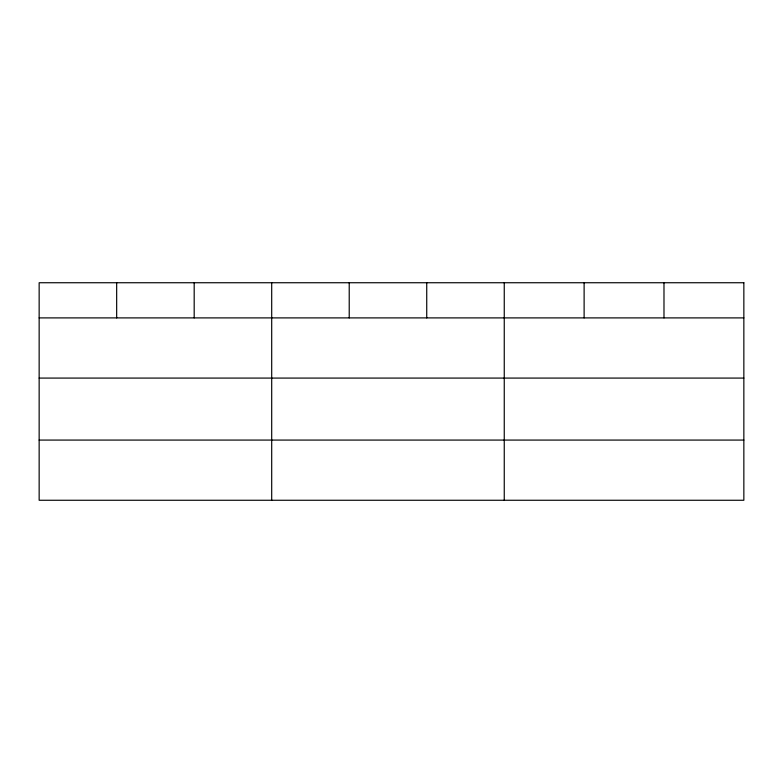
<?xml version="1.0" encoding="UTF-8"?>
<svg xmlns="http://www.w3.org/2000/svg" width="783" height="783" viewBox="0 0 783 783"><rect width="100%" height="100%" fill="white"/><g stroke="black" fill="none" stroke-linecap="round" stroke-linejoin="round"><path stroke-width="1.17" d="M39.15 317.898L743.85 317.898M39.15 378.081L743.85 378.081M39.15 440.075L743.85 440.075M663.984 282.741L663.984 317.898M584.118 282.741L584.118 317.898M504.252 282.741L504.252 500.259M426.735 282.741L426.735 317.898M349.218 282.741L349.218 317.898M271.701 282.741L271.701 500.259M194.184 282.741L194.184 317.898M116.667 282.741L116.667 317.898M743.85 282.741L39.15 282.741L39.15 500.259L743.85 500.259L743.85 282.741"/></g></svg>
